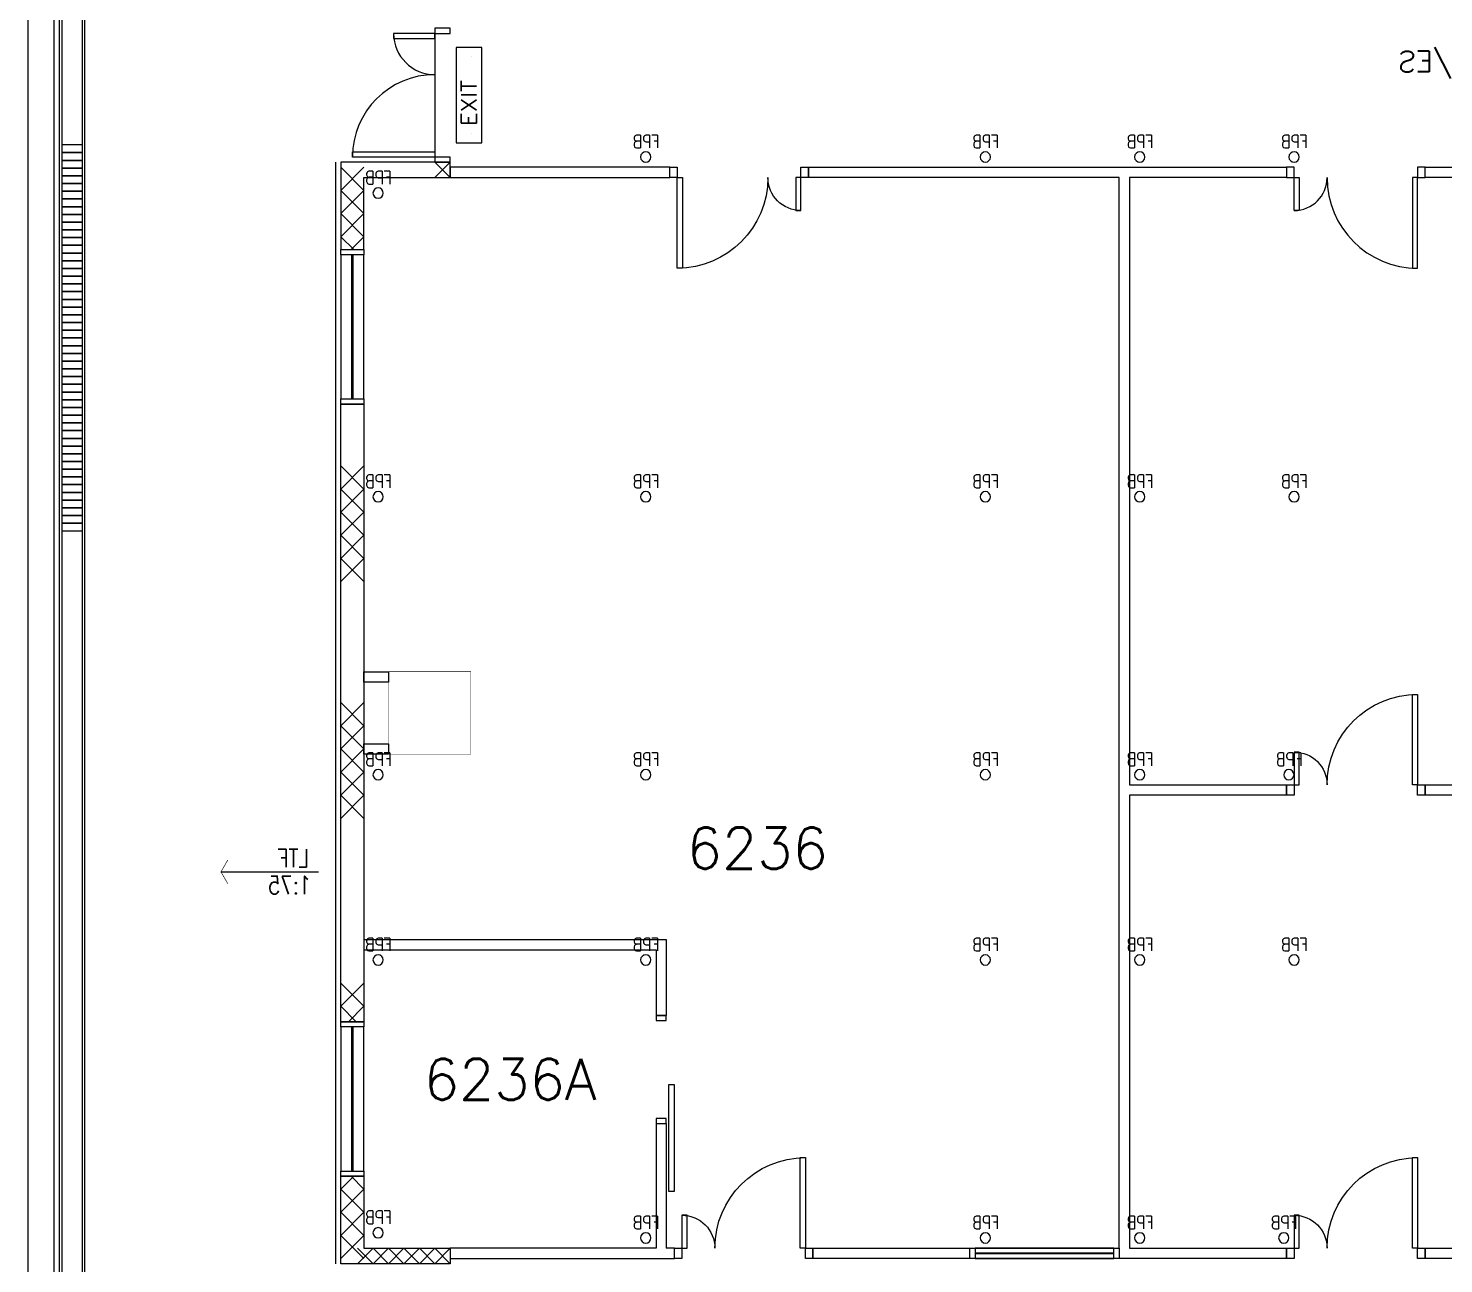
# Model space of a CAD drawing. Header units: millimetres. Extents: x -68474 to 336700, y -113450 to 53663.
# Drawn here: x 86100 to 99854, y -71350 to -59350 of the extents above; entities that cross this region are included whole.
import ezdxf

# ---------------------------------------------------------------- set-up
doc = ezdxf.new("R2010")
doc.units = ezdxf.units.MM
doc.header["$LTSCALE"] = 1000
doc.linetypes.add('s5147a$0$DOT', pattern=[0.25, 0, -0.25])
for name, color, linetype in [('s5147a$0$17', 12, 'Continuous'), ('s5147a$0$20', 7, 'Continuous'), ('s5147a$0$22', 7, 'Continuous'), ('s5147a$0$23', 7, 'Continuous'), ('s5147a$0$25', 7, 'Continuous'), ('s5147a$0$30', 7, 'Continuous'), ('s5147a$0$39', 7, 'Continuous'), ('s5147a$0$41', 7, 'Continuous'), ('s5147a$0$45', 7, 'Continuous'), ('s5147a$0$56', 7, 'Continuous'), ('s5147a$0$6', 7, 'Continuous'), ('s5147a$0$ROOM-NO', 4, 'Continuous')]:
    doc.layers.add(name, color=color, linetype=linetype)
doc.styles.add('s5147a$0$STANDARD', font='romans.shx', dxfattribs={"width": 0.75})

# ---------------------------------------------------------------- blocks, each defined once
blk = doc.blocks.new('s5147a$0$CHAT15')
at = {"layer": 's5147a$0$22', "color": 14, "linetype": 'Continuous'}
for points in [[(0, 0), (0.15, 0.15), (0.3, 0), (0.45, 0.15), (0.6, 0), (0.75, 0.15)], [(0, 0.15), (0.15, 0), (0.3, 0.15), (0.45, 0), (0.6, 0.15), (0.75, 0)]]:
    blk.add_lwpolyline(points, dxfattribs=at)
blk = doc.blocks.new('s5147a$0$LTF75')
at = {"layer": 's5147a$0$45', "color": 4, "linetype": 'Continuous'}
blk.add_line((0.7586, 0), (0, 0), dxfattribs=at)
at = {"layer": 's5147a$0$45', "color": 4, "linetype": 'Continuous', "const_width": 0.005}
blk.add_lwpolyline([(0.7059, 0.0912), (0.7586, 0), (0.7059, -0.0914)], dxfattribs=at)
at = {"layer": 's5147a$0$45', "color": 4, "linetype": 'Continuous', "style": 's5147a$0$STANDARD', "width": 0.800142}
for s, p in [('LTF', (0.0735, 0.036)), ('1:75', (0.0556, -0.1735))]:
    blk.add_text(s, height=0.1406, dxfattribs=at).set_placement(p)
blk = doc.blocks.new('s5147a$0$H900')
at = {"layer": 's5147a$0$22', "color": 14, "linetype": 'Continuous'}
for points in [[(0, 0), (0.15, 0.15), (0.3, 0), (0.45, 0.15), (0.6, 0), (0.75, 0.15), (0.9, 0)], [(0, 0.15), (0.15, 0), (0.3, 0.15), (0.45, 0), (0.6, 0.15), (0.75, 0), (0.9, 0.15)]]:
    blk.add_lwpolyline(points, dxfattribs=at)
blk = doc.blocks.new('s5147a$0$HAT15')
at = {"layer": 's5147a$0$22', "color": 14, "linetype": 'Continuous'}
for p, q in [((0, 0), (0.15, 0.15)), ((0, 0.15), (0.15, 0))]:
    blk.add_line(p, q, dxfattribs=at)
blk = doc.blocks.new('s5147a$0$D1300')
at = {"layer": 's5147a$0$30', "color": 4, "linetype": 'Continuous'}
for points in [[(-0.15, 1.25), (-0.55, 1.25), (-0.55, 1.2), (-0.15, 1.2)], [(-0.15, 1.25), (0, 1.25), (0, 1.3), (-0.15, 1.3)], [(-0.15, 0.05), (-0.95, 0.05), (-0.95, 0.1), (-0.15, 0.1)], [(-0.15, 0), (0, 0), (0, 0.05), (-0.15, 0.05)]]:
    blk.add_lwpolyline(points, close=True, dxfattribs=at)
for centre, radius, start, end in [((-0.15, 1.250002), 0.400001, 180, 270), ((-0.15, 0.05), 0.800001, 90, 180)]:
    blk.add_arc(centre, radius, start, end, dxfattribs=at)
blk = doc.blocks.new('s5147a$0$EW$ES')
at = {"layer": 's5147a$0$56', "color": 10, "linetype": 'Continuous'}
blk.add_lwpolyline([(-0.0125, 0), (-0.0125, -0.4), (0.0125, -0.4), (0.0125, 0)], dxfattribs=at)
blk.add_lwpolyline([(-0.0125, -0.4), (-0.1125, -0.55), (0.1125, -0.55), (0.0125, -0.4)], close=True, dxfattribs=at)
for radius, start, end in [(0.2, 273.58332, 266.41668), (0.05, 284.47751, 255.52249), (0.0125, 0, 180)]:
    blk.add_arc((0, 0), radius, start, end, dxfattribs=at)
at = {"layer": 's5147a$0$56', "color": 10, "linetype": 'Continuous', "style": 's5147a$0$STANDARD'}
blk.add_text('EW/ES', height=0.2, rotation=180, dxfattribs=at).set_placement((-0.371, -0.654))
blk = doc.blocks.new('s5147a$0$FPB')
at = {"layer": 's5147a$0$45', "color": 15, "linetype": 'Continuous'}
blk.add_circle((0, 0), 0.05, dxfattribs=at)
at = {"layer": 's5147a$0$45', "color": 15, "linetype": 'Continuous', "style": 's5147a$0$STANDARD', "width": 0.8}
blk.add_text('FPB', height=0.125, dxfattribs=at).set_placement((-0.1323, 0.0875))
blk = doc.blocks.new('s5147a$0$EXIT1')
at = {"layer": 's5147a$0$39', "color": 1, "linetype": 'Continuous'}
blk.add_lwpolyline([(-0.4625, -0.25), (0.4625, -0.25), (0.4625, 0), (-0.4625, 0)], close=True, dxfattribs=at)
at = {"layer": 's5147a$0$39', "color": 1, "linetype": 's5147a$0$DOT'}
for centre in [(-0.375001, -0.125), (0.375001, -0.125)]:
    blk.add_circle(centre, 0.025, dxfattribs=at)
at = {"layer": 's5147a$0$39', "color": 1, "linetype": 'Continuous', "style": 's5147a$0$STANDARD', "width": 1.1}
blk.add_text('EXIT', height=0.15, dxfattribs=at).set_placement((-0.3001, -0.2))
blk = doc.blocks.new('s5147a$0$D37')
at = {"layer": 's5147a$0$41', "color": 14, "linetype": 'Continuous'}
for points in [[(0.073, 0.1), (0.123, 0.1), (0.123, 0.98), (0.073, 0.98)], [(1.273, 0.1), (1.223, 0.1), (1.223, 0.42), (1.273, 0.42)], [(0, 0), (0.073, 0), (0.073, 0.1), (0, 0.1)], [(1.273, 0), (1.346, 0), (1.346, 0.1), (1.273, 0.1)]]:
    blk.add_lwpolyline(points, close=True, dxfattribs=at)
for centre, radius, start, end in [((0.073, 0.1), 0.880001, 0, 90), ((1.273002, 0.1), 0.320001, 90, 180)]:
    blk.add_arc(centre, radius, start, end, dxfattribs=at)

msp = doc.modelspace()

# ---------------------------------------------------------------- linework, layer by layer
at = {"layer": 's5147a$0$17', "color": 14}
for p, q in [((89362, -68200), (92300, -68200)), ((92300, -68200), (92300, -68939)), ((89362, -68300), (92200, -68300)), ((92200, -68300), (92200, -68939)), ((92200, -68939), (92300, -68939)), ((92200, -69989), (92300, -69989)), ((92200, -69989), (92200, -71200)), ((92300, -69989), (92300, -71200))]:
    msp.add_line(p, q, dxfattribs=at)
at = {"layer": 's5147a$0$17', "color": 14, "linetype": 'Continuous'}
for p, q in [((90200, -71200), (90200, -71300)), ((92200, -71200), (90200, -71200)), ((92379, -71200), (92300, -71200)), ((92379, -71300), (92379, -71200)), ((90200, -71300), (92379, -71300))]:
    msp.add_line(p, q, dxfattribs=at)
for points in [[(90200, -60800), (92334, -60800), (92334, -60700), (90200, -60700)], [(93680, -60800), (93680, -60700), (98327.4, -60700), (98327.4, -60800), (96800, -60800), (96800, -66699.9), (98327.4, -66699.9), (98327.4, -66800.2), (96800, -66800.2), (96800, -71200), (98327.4, -71200), (98327.4, -71300.2), (93725, -71300.2), (93725, -71200), (96700, -71200), (96700, -60800)], [(89362, -65600), (89600, -65600), (89600, -65700), (89362, -65700)], [(89362, -66300), (89600, -66300), (89600, -66400), (89362, -66400)]]:
    msp.add_lwpolyline(points, close=True, dxfattribs=at)
for points in [[(104200, -60800), (99673.4, -60800), (99673.4, -60700), (105700, -60700)], [(104200, -66800), (99673.4, -66800.2), (99673.4, -66700.2), (104200, -66700)], [(107300, -71300), (99673.4, -71300.2), (99673.4, -71200.2), (104200, -71200)]]:
    msp.add_lwpolyline(points, dxfattribs=at)
at = {"layer": 's5147a$0$17', "color": 14}
for points in [[(92200, -68939), (92200, -68989), (92300, -68989), (92300, -68939)], [(92325, -70649), (92325, -69610), (92376, -69610), (92376, -70649)], [(92200, -69939), (92200, -69989), (92300, -69989), (92300, -69939)]]:
    msp.add_lwpolyline(points, close=True, dxfattribs=at)
at = {"layer": 's5147a$0$20', "color": 14, "linetype": 'Continuous'}
for points in [[(90200, -60650), (89137, -60650), (89137, -61500), (89362, -61500), (89362, -60800), (90200, -60800)], [(89137, -70500), (89362, -70500), (89362, -71200), (90200, -71200), (90200, -71350), (89137, -71350)]]:
    msp.add_lwpolyline(points, close=True, dxfattribs=at)
for points in [[(89362, -69000), (89137, -69000), (89137, -63000)], [(89137, -63000), (89362, -63000), (89362, -69000)]]:
    msp.add_lwpolyline(points, dxfattribs=at)
at = {"layer": 's5147a$0$22', "color": 14, "linetype": 'Continuous'}
for points in [[(89137, -60700), (89362, -60925), (89137, -61150), (89362, -61375), (89237, -61500)], [(89362, -60700), (89137, -60925), (89362, -61150), (89137, -61375), (89262, -61500)], [(89137, -68625), (89362, -68850), (89212, -69000)], [(89362, -68625), (89137, -68850), (89287, -69000)], [(89137, -71300), (89362, -71075), (89137, -70850), (89362, -70625), (89237.1, -70500)], [(89362, -71300), (89137, -71075), (89362, -70850), (89137, -70625), (89262, -70500)]]:
    msp.add_lwpolyline(points, dxfattribs=at)
at = {"layer": 's5147a$0$23', "color": 14, "linetype": 'Continuous'}
msp.add_line((86100.2, -72749.8), (86100.2, -49550), dxfattribs=at)
msp.add_lwpolyline([(86250, -73649.8), (86350, -73649.8), (86350.2, -48825)], dxfattribs=at)
at = {"layer": 's5147a$0$23', "color": 10, "linetype": 'Continuous'}
for points in [[(89362, -61550), (89137, -61550), (89137, -61500), (89362, -61500)], [(89243.8, -61550), (89137, -61550), (89137, -62950), (89243.8, -62950)], [(89362, -61550), (89255.1, -61550), (89255.1, -62950), (89362, -62950)], [(89362, -63000), (89137, -63000), (89137, -62950), (89362, -62950)], [(89362, -69050), (89137, -69050), (89137, -69000), (89362, -69000)], [(89243.8, -69050), (89137, -69050), (89137, -70450), (89243.8, -70450)], [(89362, -69050), (89255.1, -69050), (89255.1, -70450), (89362, -70450)], [(89362, -70500), (89137, -70500), (89137, -70450), (89362, -70450)], [(95300, -71200), (95300, -71300), (95250, -71300), (95250, -71200)], [(95300, -71200), (95300, -71245), (96650, -71245), (96650, -71200)], [(96700, -71200), (96700, -71300), (96650, -71300), (96650, -71200)], [(95300, -71255), (95300, -71300), (96650, -71300), (96650, -71255)]]:
    msp.add_lwpolyline(points, close=True, dxfattribs=at)
at = {"layer": 's5147a$0$25', "color": 4, "linetype": 'Continuous'}
msp.add_line((89087, -71350), (89087, -60650), dxfattribs=at)
at = {"layer": 's5147a$0$45', "color": 4, "linetype": 'Continuous'}
msp.add_line((90050, -59400), (90050, -60600), dxfattribs=at)
at = {"layer": 's5147a$0$45', "color": 14, "linetype": 'Continuous'}
for points in [[(86400.8, -108749.8), (86650.4, -108749.8), (86650.8, -51312), (86400.8, -51312)], [(86425.8, -108724.8), (86625.4, -108724.8), (86625.8, -51337), (86425.8, -51337)], [(86425.6, -60557.8), (86625.6, -60557.8), (86625.6, -60482.8), (86425.6, -60482.8)], [(86425.6, -60632.8), (86625.6, -60632.8), (86625.6, -60557.8), (86425.6, -60557.8)], [(86425.6, -60707.8), (86625.6, -60707.8), (86625.6, -60632.8), (86425.6, -60632.8)], [(86425.6, -60782.8), (86625.6, -60782.8), (86625.6, -60707.8), (86425.6, -60707.8)], [(86425.6, -60857.8), (86625.6, -60857.8), (86625.6, -60782.8), (86425.6, -60782.8)], [(86425.6, -60932.8), (86625.6, -60932.8), (86625.6, -60857.8), (86425.6, -60857.8)], [(86425.6, -61007.8), (86625.6, -61007.8), (86625.6, -60932.8), (86425.6, -60932.8)], [(86425.6, -61082.8), (86625.6, -61082.8), (86625.6, -61007.8), (86425.6, -61007.8)], [(86425.6, -61157.8), (86625.6, -61157.8), (86625.6, -61082.8), (86425.6, -61082.8)], [(86425.6, -61232.8), (86625.6, -61232.8), (86625.6, -61157.8), (86425.6, -61157.8)], [(86425.6, -61307.8), (86625.6, -61307.8), (86625.6, -61232.8), (86425.6, -61232.8)], [(86425.6, -61382.8), (86625.6, -61382.8), (86625.6, -61307.8), (86425.6, -61307.8)], [(86425.6, -61457.8), (86625.6, -61457.8), (86625.6, -61382.8), (86425.6, -61382.8)], [(86425.6, -61532.8), (86625.6, -61532.8), (86625.6, -61457.8), (86425.6, -61457.8)], [(86425.6, -61607.8), (86625.6, -61607.8), (86625.6, -61532.8), (86425.6, -61532.8)], [(86425.6, -61682.8), (86625.6, -61682.8), (86625.6, -61607.8), (86425.6, -61607.8)], [(86425.6, -61757.8), (86625.6, -61757.8), (86625.6, -61682.8), (86425.6, -61682.8)], [(86425.6, -61832.8), (86625.6, -61832.8), (86625.6, -61757.8), (86425.6, -61757.8)], [(86425.6, -61907.8), (86625.6, -61907.8), (86625.6, -61832.8), (86425.6, -61832.8)], [(86425.6, -61982.8), (86625.6, -61982.8), (86625.6, -61907.8), (86425.6, -61907.8)], [(86425.6, -62057.8), (86625.6, -62057.8), (86625.6, -61982.8), (86425.6, -61982.8)], [(86425.6, -62132.8), (86625.6, -62132.8), (86625.6, -62057.8), (86425.6, -62057.8)], [(86425.6, -62207.8), (86625.6, -62207.8), (86625.6, -62132.8), (86425.6, -62132.8)], [(86425.6, -62282.8), (86625.6, -62282.8), (86625.6, -62207.8), (86425.6, -62207.8)], [(86425.6, -62357.8), (86625.6, -62357.8), (86625.6, -62282.8), (86425.6, -62282.8)], [(86425.6, -62432.8), (86625.6, -62432.8), (86625.6, -62357.8), (86425.6, -62357.8)], [(86425.6, -62507.8), (86625.6, -62507.8), (86625.6, -62432.8), (86425.6, -62432.8)], [(86425.6, -62582.8), (86625.6, -62582.8), (86625.6, -62507.8), (86425.6, -62507.8)], [(86425.6, -62657.8), (86625.6, -62657.8), (86625.6, -62582.8), (86425.6, -62582.8)], [(86425.6, -62732.8), (86625.6, -62732.8), (86625.6, -62657.8), (86425.6, -62657.8)], [(86425.6, -62807.8), (86625.6, -62807.8), (86625.6, -62732.8), (86425.6, -62732.8)], [(86425.6, -62882.8), (86625.6, -62882.8), (86625.6, -62807.8), (86425.6, -62807.8)], [(86425.6, -62957.8), (86625.6, -62957.8), (86625.6, -62882.8), (86425.6, -62882.8)], [(86425.6, -63032.8), (86625.6, -63032.8), (86625.6, -62957.8), (86425.6, -62957.8)], [(86425.6, -63107.8), (86625.6, -63107.8), (86625.6, -63032.8), (86425.6, -63032.8)], [(86425.6, -63182.8), (86625.6, -63182.8), (86625.6, -63107.8), (86425.6, -63107.8)], [(86425.6, -63257.8), (86625.6, -63257.8), (86625.6, -63182.8), (86425.6, -63182.8)], [(86425.6, -63332.8), (86625.6, -63332.8), (86625.6, -63257.8), (86425.6, -63257.8)], [(86425.6, -63407.8), (86625.6, -63407.8), (86625.6, -63332.8), (86425.6, -63332.8)], [(86425.6, -63482.8), (86625.6, -63482.8), (86625.6, -63407.8), (86425.6, -63407.8)], [(86425.6, -63557.8), (86625.6, -63557.8), (86625.6, -63482.8), (86425.6, -63482.8)], [(86425.6, -63632.8), (86625.6, -63632.8), (86625.6, -63557.8), (86425.6, -63557.8)], [(86425.6, -63707.8), (86625.6, -63707.8), (86625.6, -63632.8), (86425.6, -63632.8)], [(86425.6, -63782.8), (86625.6, -63782.8), (86625.6, -63707.8), (86425.6, -63707.8)], [(86425.6, -63857.8), (86625.6, -63857.8), (86625.6, -63782.8), (86425.6, -63782.8)], [(86425.6, -63932.8), (86625.6, -63932.8), (86625.6, -63857.8), (86425.6, -63857.8)], [(86425.6, -64007.8), (86625.6, -64007.8), (86625.6, -63932.8), (86425.6, -63932.8)], [(86425.6, -64082.8), (86625.6, -64082.8), (86625.6, -64007.8), (86425.6, -64007.8)], [(86425.6, -64157.8), (86625.6, -64157.8), (86625.6, -64082.8), (86425.6, -64082.8)], [(86425.6, -64232.8), (86625.6, -64232.8), (86625.6, -64157.8), (86425.6, -64157.8)]]:
    msp.add_lwpolyline(points, close=True, dxfattribs=at)
at = {"layer": 's5147a$0$6', "color": 3, "linetype": 'Continuous', "const_width": 5}
msp.add_lwpolyline([(89600, -66400), (90400, -66400), (90400, -65600), (89600, -65600)], close=True, dxfattribs=at)

# ---------------------------------------------------------------- block references
at = {"zscale": 1000}
for name, p, xscale, yscale, rotation in [('s5147a$0$EXIT1', (90256.7, -59999.3), 999.9979999999999, 999.9979999999999, 90), ('s5147a$0$FPB', (92100, -60600), 999.9979999999999, -999.9979999999999, 180), ('s5147a$0$FPB', (95400, -60600), 999.9979999999999, -999.9979999999999, 180), ('s5147a$0$FPB', (96900, -60600), 999.9979999999999, -999.9979999999999, 180), ('s5147a$0$FPB', (98400, -60600), 999.9979999999999, -999.9979999999999, 180), ('s5147a$0$HAT15', (90200, -60650), 999.9979999999999, 999.9979999999999, 180), ('s5147a$0$FPB', (89499.5, -60950), 999.9979999999999, -999.9979999999999, 180), ('s5147a$0$CHAT15', (89362, -64725), 1499.997, 1499.997, 90), ('s5147a$0$FPB', (89499.5, -63900), 999.9979999999999, -999.9979999999999, 180), ('s5147a$0$FPB', (92100, -63900), 999.9979999999999, -999.9979999999999, 180), ('s5147a$0$FPB', (95400, -63900), 999.9979999999999, -999.9979999999999, 180), ('s5147a$0$FPB', (96900, -63900), 999.9979999999999, -999.9979999999999, 180), ('s5147a$0$FPB', (98400, -63900), 999.9979999999999, -999.9979999999999, 180), ('s5147a$0$CHAT15', (89362, -67025), 1499.997, 1499.997, 90), ('s5147a$0$FPB', (89499.5, -66600), 999.9979999999999, -999.9979999999999, 180), ('s5147a$0$FPB', (92100, -66600), 999.9979999999999, -999.9979999999999, 180), ('s5147a$0$FPB', (95400, -66600), 999.9979999999999, -999.9979999999999, 180), ('s5147a$0$FPB', (96900, -66600), 999.9979999999999, -999.9979999999999, 180), ('s5147a$0$FPB', (98350, -66600), 999.9979999999999, -999.9979999999999, 180), ('s5147a$0$LTF75', (88920.6, -67543.7), 1249.998, -1249.998, 180), ('s5147a$0$FPB', (89499.5, -68400), 999.9979999999999, -999.9979999999999, 180), ('s5147a$0$FPB', (92100, -68400), 999.9979999999999, -999.9979999999999, 180), ('s5147a$0$FPB', (95400, -68400), 999.9979999999999, -999.9979999999999, 180), ('s5147a$0$FPB', (96900, -68400), 999.9979999999999, -999.9979999999999, 180), ('s5147a$0$FPB', (98400, -68400), 999.9979999999999, -999.9979999999999, 180), ('s5147a$0$FPB', (89499.5, -71050), 999.9979999999999, -999.9979999999999, 180), ('s5147a$0$FPB', (92100, -71100), 999.9979999999999, -999.9979999999999, 180), ('s5147a$0$FPB', (95400, -71100), 999.9979999999999, -999.9979999999999, 180), ('s5147a$0$FPB', (96900, -71100), 999.9979999999999, -999.9979999999999, 180), ('s5147a$0$FPB', (98300, -71100), 999.9979999999999, -999.9979999999999, 180), ('s5147a$0$H900', (90200, -71200), 999.9979999999999, 999.9979999999999, 180)]:
    msp.add_blockref(name, p, dxfattribs=dict(at, xscale=xscale, yscale=yscale, rotation=rotation))
at = {"xscale": 999.9979999999999, "yscale": -999.9979999999999, "zscale": 1000}
msp.add_blockref('s5147a$0$EW$ES', (100675.4, -60426.2), dxfattribs=at)
at = {"layer": 's5147a$0$30', "color": 7, "linetype": 'Continuous', "xscale": 999.9979999999999, "zscale": 1000}
for name, p, yscale in [('s5147a$0$D1300', (90200, -60650), 999.9979999999999), ('s5147a$0$D37', (92334, -60700), -999.9979999999999)]:
    msp.add_blockref(name, p, dxfattribs=dict(at, yscale=yscale))
at = {"layer": 's5147a$0$30', "color": 7, "linetype": 'Continuous', "xscale": 999.9979999999999, "zscale": 1000, "rotation": 180}
for p, yscale in [((99673.4, -60700), 999.9979999999999), ((99673.4, -66799.8), -999.9979999999999), ((93725, -71300), -999.9979999999999), ((99673.4, -71299.8), -999.9979999999999)]:
    msp.add_blockref('s5147a$0$D37', p, dxfattribs=dict(at, yscale=yscale))

# ---------------------------------------------------------------- texts
at = {"layer": 's5147a$0$ROOM-NO', "style": 's5147a$0$STANDARD'}
for s, p in [('6236', (92497.2, -67514.2)), ('6236A', (89942.2, -69759.2))]:
    msp.add_text(s, height=400, dxfattribs=at).set_placement(p)

doc.saveas('drawing.dxf')
